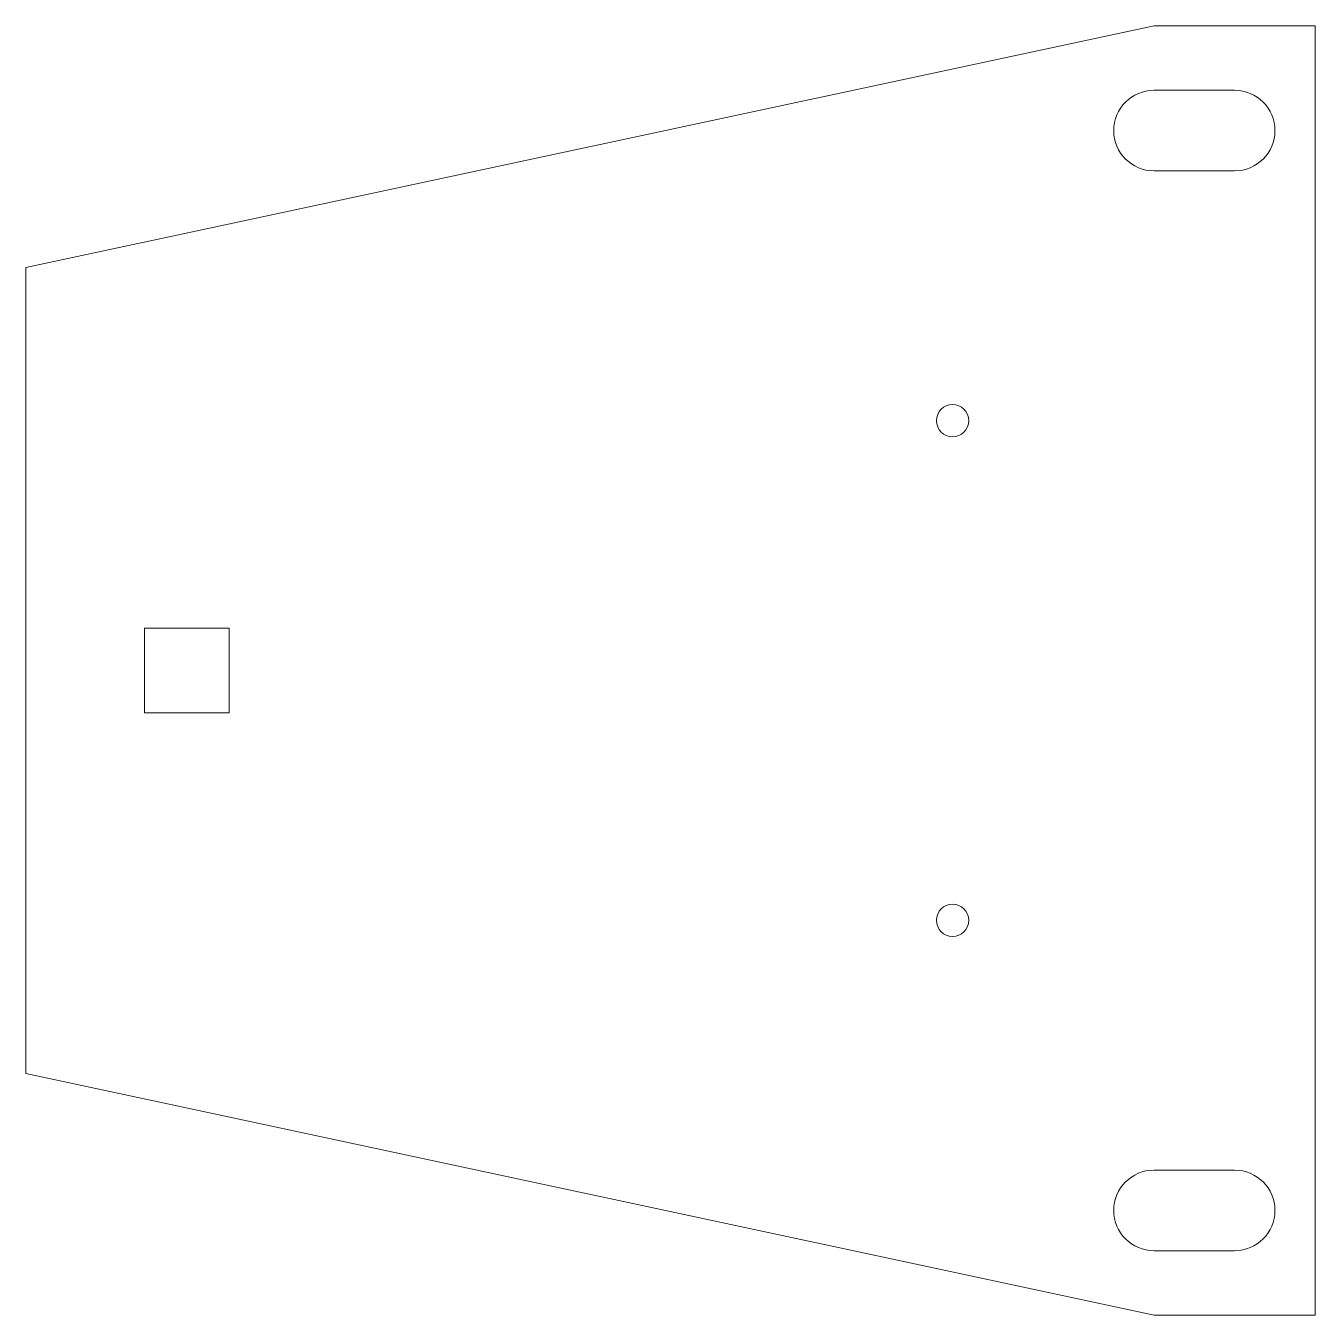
# Model space of a CAD drawing. Header units: millimetres. Extents: x 0 to 160, y -30 to 130.
import ezdxf

# ---------------------------------------------------------------- set-up
doc = ezdxf.new("R2010")
doc.units = ezdxf.units.MM

msp = doc.modelspace()

# ---------------------------------------------------------------- linework, layer by layer
at = {"color": 7, "linetype": 'Continuous', "lineweight": 15}
for p, q in [((140, 130), (0, 100)), ((160, 130), (140, 130)), ((160, 130), (160, -30)), ((140, 122), (150, 122)), ((150, 112), (140, 112)), ((0, 100), (0, 0)), ((25.25, 55.25), (14.75, 55.25)), ((14.75, 55.25), (14.75, 44.75)), ((25.25, 44.75), (25.25, 55.25)), ((14.75, 44.75), (25.25, 44.75)), ((0, 0), (140, -30)), ((140, -12), (150, -12)), ((150, -22), (140, -22)), ((160, -30), (140, -30))]:
    msp.add_line(p, q, dxfattribs=at)
for centre in [(115, 81), (115, 19)]:
    msp.add_circle(centre, 2, dxfattribs=at)
for centre, start, end in [((140, 117), 90, 270), ((150, 117), 270, 90), ((140, -17), 90, 270), ((150, -17), 270, 90)]:
    msp.add_arc(centre, 5, start, end, dxfattribs=at)

doc.saveas('drawing.dxf')
